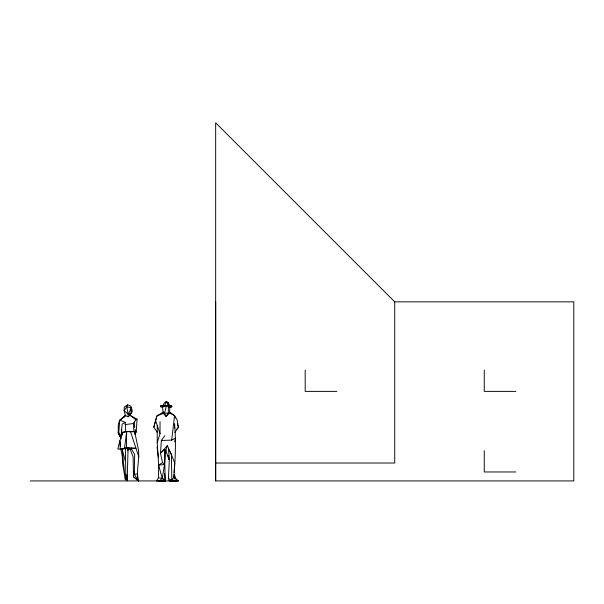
<?xml version="1.0" encoding="UTF-8"?>
<svg xmlns="http://www.w3.org/2000/svg" width="604" height="604" viewBox="0 0 604 604"><rect width="100%" height="100%" fill="white"/><g stroke="black" fill="none" stroke-linecap="round" stroke-linejoin="round"><path stroke-width="0.91" d="M168.086 455.235L169.007 459.712L165.79 450.274L164.454 449.618L165.239 481.131L156.413 480.927L158.527 477.772L158.641 465.103L157.221 442.687L157.236 425.82M215.666 480.92L215.666 122.778L394.729 301.849L573.8 301.849L573.8 480.92L215.666 480.92L215.666 301.849M157.221 442.687L160.022 433.68L160.037 421.713M168.373 406.152L168.357 412.751L166.1 416.466L163.186 413.423L162.552 406.839L166.372 405.948L169.83 406.703L169.633 413.038L166.1 416.466L164.537 413.249L166.372 405.948M126.062 448.327L128.063 449.127L127.157 480.761L125.202 479.206L125.798 474.336L125.39 448.055M135.749 431.649L125.723 431.543L122.937 432.358L119.886 440.686L120.309 449.029L126.387 447.889L126.644 431.709L135.749 431.649L135.085 429.331M133.771 471.286L133.522 476.82L138.656 481.078L134.307 474.351L134.662 454.502L130.887 448.1L130.192 449.376L133.114 456.843L133.522 476.82L138.656 481.078C135.439 470.101 140.483 458.829 138.022 447.715L134.654 431.558L134.745 433.423M174.443 427.994L174.586 423.774C175.968 439.946 175.492 456.314 174.194 472.426M121.14 438.897L118.225 433.098L118.316 424.219L119.766 420.112L125.36 415.484L128.108 416.798L129.988 415.28L131.181 413.106L131.393 407.655L130.758 406.084L127.55 404.869L124.288 406.99L124.122 410.539L125.36 415.484L124.583 417.258M128.108 416.798L128.222 414.336L126.757 406.915L127.55 404.869M168.395 478.564L169.414 458.383L168.403 449.059L171.415 454.555L174.662 462.996L173.824 477.349L171.823 480.014L168.395 478.564L169.369 481.139L178.558 480.882L173.824 477.349L174.299 474.246L175.915 479.214M135.062 434.193L136.24 431.686L137.048 419.184L129.988 415.28L130.253 413.725M164.756 435.733L161.351 440.459L160.468 453.31L162.567 462.581L164.522 464.514L162.25 478.444L159.139 480.958L165.239 481.131L162.25 478.444L158.527 477.772M125.262 422.4L119.766 420.112L118.754 432.351L121.079 436.382L122.144 424.084L125.262 422.4L125.723 431.543M170.29 481.026L178.558 480.882L171.823 480.014L171.415 454.555L167.346 445.624L165.79 450.274L164.522 464.514L158.641 465.103L162.25 478.444L165.3 479.682M161.351 440.459L171.687 440.112L174.579 415.582L169.633 413.038L164.537 413.249M169.83 406.703L169.09 407.549M124.484 448.553L126.644 431.709L122.937 432.358L121.079 436.382M118.663 430.35L118.225 433.098L120.966 438.013M127.769 450.909L128.063 449.127M137.048 419.184L135.938 419.757L129.988 415.28L130.298 413.581M130.766 411.045L131.393 407.655L126.757 406.915L124.122 410.539L128.222 414.336L131.181 413.106M157.236 432.373L153.824 427.126L156.874 415.975L163.51 411.92M165.217 452.819L165.79 450.274M174.662 441.841L175.59 438.134L171.687 440.112M153.824 427.126L156.874 415.975L163.186 413.423M128.222 414.336L131.393 407.655L132.336 411.211L129.988 415.28M133.884 431.445L133.499 423.54L135.938 419.757M134.979 434.178L136.24 431.686M162.906 405.488L164.265 403.011L166.327 401.358L168.093 402.543L169.732 405.503M174.85 432.441L178.444 427.277L177.123 419.999L174.579 415.582M167.346 445.624L160.468 453.31L164.454 449.618M176.602 429.285L178.444 427.277L177.244 423.849M120.264 420.248L125.36 415.484M158.641 465.103L162.567 462.581M162.431 407.104L161.019 406.96L160.656 405.948L161.555 405.511L170.977 405.495L171.815 406.213L171.747 406.749L169.724 407.526M120.528 446.281L119.886 440.686L117.818 449.089L122.144 449.104L123.767 448.576M134.307 474.351L137.327 473.846L137.659 478.255M120.309 449.029L120.853 449.074L122.287 456.126L122.604 463.427L125.202 479.206L122.144 449.104L129.362 448.017L135.96 448.327L138.852 456.903M125.051 424.574L133.499 423.54M128.38 449.376L131.143 449.074M161.019 406.96L160.913 406.13L161.555 405.511L168.622 405.571M126.183 448.047L129.362 448.017L126.387 447.889M336.798 391.384L305.194 391.384L305.194 370.086M515.869 391.384L484.265 391.384L484.265 370.086M215.666 463.011L394.729 463.011L394.729 301.849M515.869 471.966L484.265 471.966L484.265 450.667M30.2 480.92L177.289 480.92M130.887 448.1L135.96 448.327L130.517 431.55M164.99 405.752L160.656 405.948M169.784 412.305L174.246 415.288L175.145 417.862M170.977 405.495L171.815 406.213L170.003 407.27L171.747 406.749L171.695 406.084M162.552 406.839L162.906 407.277M173.824 477.349L174.873 478.761M122.348 433.642L121.321 429.421M155.757 421.109L160.022 433.68M122.144 449.104L125.255 460.822M168.093 402.543L168.463 404.227M125.798 474.336L127.157 480.761L127.097 474.986M157.063 446.922L158.49 457.696M134.194 422.098L134.768 427.64M164.605 473.611L165.005 478.315M134.654 431.558L134.768 433.347M166.327 401.358L164.688 405.458L168.116 405.435L166.327 401.358"/></g></svg>
